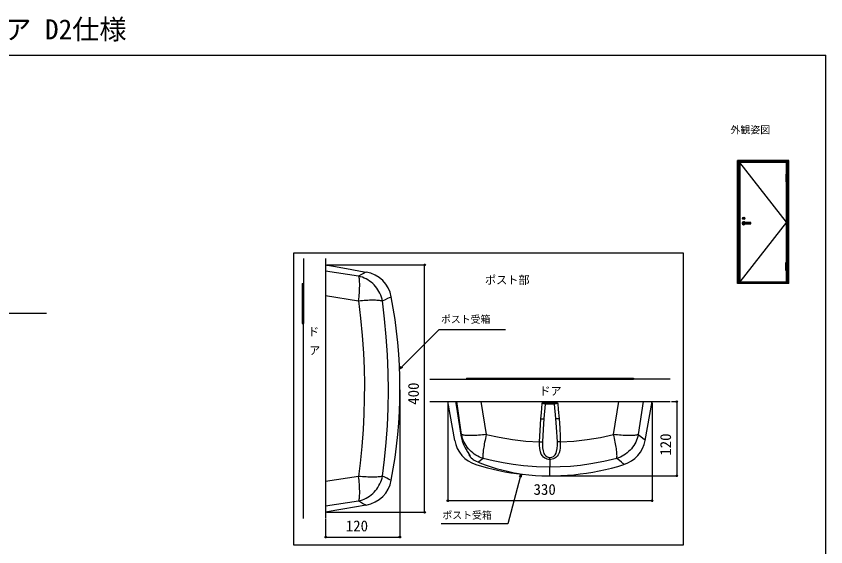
# Model space of a CAD drawing. Units: millimetres, scale not verified, with parts at other scales. Extents: x -525 to 525, y -783 to 779.
# Drawn here: x -129 to 525, y 350 to 779 of the extents above; entities that cross this region are included whole.
import ezdxf
from ezdxf.enums import TextEntityAlignment as Align

# ---------------------------------------------------------------- set-up
doc = ezdxf.new("R2010")
doc.units = ezdxf.units.MM
doc.header["$LTSCALE"] = 4
for name, color, linetype in [('0-1_USER1', 3, 'Continuous'), ('0-3_YKK_12', 2, 'Continuous'), ('0-4_YKK_13', 4, 'Continuous'), ('0-5_YKK_A1', 4, 'Continuous'), ('0-6_YKK_D', 6, 'Continuous'), ('0-7_YKK_ZWAK', 7, 'Continuous')]:
    doc.layers.add(name, color=color, linetype=linetype)
doc.styles.add('ＭＳ ゴシック', font='')
doc.styles.get('ＭＳ ゴシック').set_extended_font_data('MS Gothic')

msp = doc.modelspace()

# ---------------------------------------------------------------- linework, layer by layer
at = {"layer": '0-3_YKK_12'}
msp.add_lwpolyline([(94.738, 351.637), (410, 351.637), (410, 587.2), (94.738, 587.2)], close=True, dxfattribs=at)
at = {"layer": '0-4_YKK_13'}
for p, q in [((102.746, 582.842), (102.746, 562.842)), ((120.746, 582.842), (120.746, 372.842)), ((120.746, 577.842), (121.832, 577.651)), ((121.832, 577.651), (121.832, 577.586)), ((147.359, 568.632), (120.746, 572.615)), ((101.746, 562.842), (102.746, 562.842)), ((102.746, 562.842), (102.746, 530.342)), ((101.746, 555.342), (102.746, 555.342)), ((120.746, 553.053), (147.359, 548.808)), ((120.746, 553.053), (120.746, 402.632)), ((101.746, 537.842), (102.746, 537.842)), ((102.746, 372.842), (102.746, 530.342)), ((204.834, 485.318), (234.529, 485.318)), ((247.029, 486.318), (247.029, 485.318)), ((357.029, 486.318), (357.029, 485.318)), ((369.529, 486.318), (369.529, 485.318)), ((399.224, 485.318), (369.529, 485.318)), ((204.834, 467.318), (399.224, 467.318)), ((225.053, 435.993), (219.529, 467.318)), ((225.766, 467.318), (226.663, 467.318)), ((230.644, 440.705), (226.663, 467.318)), ((246.268, 467.318), (250.574, 440.705)), ((295.792, 466.231), (308.266, 466.231)), ((296.402, 465.828), (295.798, 466.227)), ((298.239, 465.362), (297.215, 453.654)), ((297.476, 465.495), (297.459, 465.411)), ((297.672, 465.407), (297.459, 465.411)), ((297.501, 465.572), (297.476, 465.495)), ((298.096, 465.389), (297.672, 465.407)), ((298.239, 465.362), (298.096, 465.389)), ((305.819, 465.362), (298.239, 465.362)), ((306.913, 465.818), (305.779, 465.818)), ((306.843, 453.654), (305.819, 465.362)), ((306.261, 465.818), (306.32, 465.811)), ((306.431, 465.753), (306.48, 465.703)), ((306.48, 465.703), (306.522, 465.643)), ((306.522, 465.643), (306.557, 465.572)), ((306.557, 465.572), (306.582, 465.495)), ((306.582, 465.495), (306.598, 465.411)), ((307.008, 465.5), (306.598, 465.411)), ((307.656, 465.828), (307.008, 465.5)), ((308.26, 466.227), (307.656, 465.828)), ((353.484, 440.705), (357.79, 467.318)), ((377.395, 467.318), (373.414, 440.705)), ((379.005, 435.993), (384.529, 467.318)), ((229.982, 440.188), (230.644, 440.705)), ((237.029, 423.935), (237.029, 423.971)), ((237.326, 423.384), (237.326, 423.348)), ((302.029, 420.552), (302.029, 422.162)), ((302.029, 420.552), (302.029, 414.266)), ((302.029, 407.374), (302.029, 414.266)), ((147.359, 406.876), (120.746, 402.632)), ((120.746, 383.07), (147.359, 387.052)), ((121.832, 378.034), (120.746, 377.842)), ((121.832, 378.099), (121.832, 378.034))]:
    msp.add_line(p, q, dxfattribs=at)
for points in [[(121.832, 577.586), (122.246, 577.512), (127.149, 576.638), (134.626, 575.303), (141.827, 574.02), (149.044, 572.737), (153.618, 571.927)], [(153.37, 571.971), (152.654, 571.59), (151.422, 570.905), (149.656, 569.914), (147.359, 568.632)], [(101.746, 562.842), (101.746, 530.342), (102.746, 530.342)], [(147.359, 548.808), (147.545, 550.411), (147.711, 551.987), (147.857, 553.53), (147.981, 555.033), (148.083, 556.488), (148.163, 557.891), (148.221, 559.234), (148.255, 560.512), (148.267, 561.718), (148.255, 562.849), (148.221, 563.898), (148.163, 564.862), (148.083, 565.736), (147.981, 566.515), (147.857, 567.197), (147.711, 567.779), (147.545, 568.258), (147.359, 568.632)], [(166.709, 548.607), (166.335, 550.208), (165.86, 551.784), (165.285, 553.328), (164.614, 554.833), (163.849, 556.293), (162.994, 557.7), (162.052, 559.05), (161.027, 560.337), (159.923, 561.554), (158.747, 562.696), (157.502, 563.759), (156.194, 564.738), (154.829, 565.628), (153.412, 566.426), (151.95, 567.128), (150.45, 567.732), (148.917, 568.234), (147.359, 568.632)], [(166.709, 548.607), (169.173, 549.805), (171.116, 550.764), (172.251, 551.328), (173.076, 551.737), (173.594, 551.987), (173.797, 552.073)], [(147.359, 548.808), (148.922, 548.959), (150.461, 549.09), (151.969, 549.201), (153.44, 549.293), (154.867, 549.364), (156.246, 549.414), (157.569, 549.444), (158.832, 549.453), (160.029, 549.44), (161.155, 549.407), (162.206, 549.352), (163.177, 549.277), (164.065, 549.182), (164.865, 549.067), (165.574, 548.932), (166.189, 548.779), (166.709, 548.607)], [(147.359, 548.808), (148.96, 534.759), (150.262, 520.615), (151.238, 506.409), (151.779, 494.119), (152.021, 481.795), (151.964, 469.461), (151.614, 457.143), (150.971, 444.864), (149.93, 431.135), (148.593, 417.477), (147.359, 406.876)], [(166.709, 407.077), (168.297, 420.572), (169.61, 434.163), (170.627, 447.921), (171.297, 461.731), (171.571, 476.166), (171.394, 490.612), (170.789, 505.026), (169.77, 519.641), (168.398, 534.182), (166.709, 548.607)], [(234.529, 486.318), (369.529, 486.318), (369.529, 485.318)], [(234.529, 486.318), (234.529, 485.318), (369.529, 485.318)], [(225.766, 467.318), (227.018, 459.224), (229.979, 440.206)], [(225.777, 467.318), (226.004, 465.849), (226.914, 459.973), (229.982, 440.188)], [(250.574, 440.705), (261.103, 438.439), (271.792, 436.679), (282.677, 435.425), (293.658, 434.694), (294.011, 444.07), (294.663, 453.438), (295.096, 458.341), (295.756, 465.818), (295.792, 466.231)], [(297.145, 465.818), (296.704, 465.884), (295.957, 466.158), (295.799, 466.229), (295.792, 466.231)], [(297.459, 465.411), (297.049, 465.5), (296.402, 465.828)], [(305.779, 465.818), (298.279, 465.818), (297.145, 465.818)], [(297.578, 465.703), (297.536, 465.643), (297.501, 465.572)], [(297.68, 465.789), (297.626, 465.753), (297.578, 465.703)], [(297.796, 465.818), (297.737, 465.811), (297.68, 465.789)], [(306.598, 465.411), (306.102, 465.397), (305.848, 465.375), (305.819, 465.362)], [(306.32, 465.811), (306.377, 465.789), (306.431, 465.753)], [(308.266, 466.231), (308.259, 466.229), (308.101, 466.158), (307.354, 465.884), (306.913, 465.818)], [(308.266, 466.231), (308.302, 465.818), (308.735, 460.914), (309.395, 453.438), (309.925, 446.237), (310.271, 439.02), (310.4, 434.694), (321.214, 435.41), (331.999, 436.642), (342.79, 438.407), (353.484, 440.705)], [(294.663, 453.438), (295.153, 453.402), (295.626, 453.386), (296.064, 453.388), (296.45, 453.408), (296.769, 453.447), (297.008, 453.503), (297.159, 453.572), (297.215, 453.654)], [(297.215, 453.654), (296.553, 444.887), (296.04, 434.91)], [(308.018, 434.91), (307.387, 446.666), (306.843, 453.654)], [(309.395, 453.438), (308.905, 453.402), (308.432, 453.386), (307.994, 453.388), (307.608, 453.408), (307.289, 453.447), (307.05, 453.503), (306.899, 453.572), (306.843, 453.654)], [(229.982, 440.188), (230.249, 438.728), (231.087, 435.6)], [(248.086, 421.355), (246.57, 421.874), (245.088, 422.49), (243.647, 423.199), (242.253, 423.999), (240.911, 424.886), (239.627, 425.858), (238.406, 426.909), (237.254, 428.035), (236.175, 429.232), (235.174, 430.495), (234.254, 431.818), (233.42, 433.196), (232.676, 434.624), (232.023, 436.095), (231.465, 437.603), (231.005, 439.142), (230.644, 440.705)], [(250.574, 440.705), (248.969, 440.519), (247.391, 440.353), (245.845, 440.207), (244.339, 440.083), (242.879, 439.981), (241.471, 439.9), (240.123, 439.843), (238.84, 439.808), (237.627, 439.797), (236.49, 439.808), (235.433, 439.843), (234.463, 439.9), (233.582, 439.981), (232.794, 440.083), (232.104, 440.207), (231.514, 440.353), (231.026, 440.519), (230.644, 440.705)], [(250.574, 440.705), (250.216, 439.147), (249.878, 437.614), (249.562, 436.113), (249.269, 434.652), (249, 433.235), (248.756, 431.87), (248.54, 430.562), (248.35, 429.317), (248.189, 428.14), (248.057, 427.037), (247.954, 426.012), (247.882, 425.07), (247.84, 424.215), (247.828, 423.45), (247.847, 422.779), (247.897, 422.204), (247.976, 421.729), (248.086, 421.355)], [(373.414, 440.705), (373.032, 440.519), (372.544, 440.353), (371.954, 440.207), (371.264, 440.083), (370.476, 439.981), (369.595, 439.9), (368.624, 439.843), (367.568, 439.808), (366.431, 439.797), (365.218, 439.808), (363.935, 439.843), (362.586, 439.9), (361.179, 439.981), (359.719, 440.083), (358.213, 440.207), (356.667, 440.353), (355.088, 440.519), (353.484, 440.705)], [(355.972, 421.355), (356.082, 421.729), (356.161, 422.204), (356.211, 422.779), (356.23, 423.45), (356.218, 424.215), (356.176, 425.07), (356.103, 426.012), (356.001, 427.037), (355.869, 428.14), (355.708, 429.317), (355.518, 430.562), (355.302, 431.87), (355.058, 433.235), (354.789, 434.652), (354.496, 436.113), (354.18, 437.614), (353.842, 439.147), (353.484, 440.705)], [(373.414, 440.705), (373.053, 439.142), (372.593, 437.603), (372.035, 436.095), (371.382, 434.624), (370.638, 433.196), (369.804, 431.818), (368.884, 430.495), (367.883, 429.232), (366.804, 428.035), (365.651, 426.909), (364.431, 425.858), (363.147, 424.886), (361.805, 423.999), (360.411, 423.199), (358.97, 422.49), (357.488, 421.874), (355.972, 421.355)], [(373.414, 440.705), (375.432, 439.104), (377, 437.802), (378.117, 436.826), (378.72, 436.285), (378.991, 436.043), (378.972, 436.061)], [(231.087, 435.6), (232.186, 432.729), (233.498, 430.055), (234.381, 428.506), (234.819, 427.788), (235.234, 427.126), (236.052, 425.857), (236.823, 424.619), (237.267, 423.696), (237.326, 423.384)], [(293.658, 434.694), (294.035, 434.689), (294.405, 434.693), (294.759, 434.708), (295.09, 434.732), (295.39, 434.765), (295.652, 434.807), (295.87, 434.855), (296.04, 434.91)], [(302.029, 420.552), (300.884, 420.635), (299.779, 420.868), (298.755, 421.239), (297.826, 421.735), (296.8, 422.526), (295.951, 423.46), (295.047, 424.954), (294.416, 426.614), (293.871, 429.29), (293.66, 432.14), (293.658, 434.694)], [(296.04, 434.91), (295.992, 432.392), (296.108, 429.919), (296.479, 427.556), (297.195, 425.447), (297.749, 424.486), (298.463, 423.632), (299.776, 422.696), (300.567, 422.384), (301.416, 422.203), (302.029, 422.162)], [(302.029, 422.162), (303.58, 422.411), (304.924, 423.077), (305.657, 423.696), (306.263, 424.42), (306.952, 425.638), (307.429, 426.971), (307.896, 429.436), (308.054, 432.024), (308.018, 434.91)], [(310.4, 434.694), (310.405, 432.286), (310.263, 429.939), (309.918, 427.704), (309.422, 425.942), (308.679, 424.321), (307.899, 423.201), (306.916, 422.227), (306.009, 421.601), (304.98, 421.104), (303.836, 420.756), (302.622, 420.575), (302.029, 420.552)], [(310.4, 434.694), (310.023, 434.689), (309.653, 434.693), (309.299, 434.708), (308.968, 434.732), (308.668, 434.765), (308.406, 434.807), (308.188, 434.855), (308.018, 434.91)], [(235.191, 427.128), (235.705, 426.289), (236.159, 425.539), (236.526, 424.906), (236.767, 424.452), (236.911, 424.133), (236.971, 423.954)], [(235.659, 426.412), (236.145, 425.649), (236.538, 425.008), (236.782, 424.573), (236.95, 424.216), (237.013, 424.025), (237.022, 423.975)], [(237.326, 423.384), (237.26, 423.439), (237.201, 423.501), (237.15, 423.569), (237.107, 423.643), (237.073, 423.721), (237.049, 423.803), (237.034, 423.886), (237.029, 423.971)], [(237.326, 423.348), (237.261, 423.403), (237.202, 423.465), (237.15, 423.533), (237.107, 423.607), (237.073, 423.685), (237.049, 423.767), (237.034, 423.851), (237.029, 423.935)], [(237.04, 423.93), (237.037, 423.803), (237.104, 423.516), (237.256, 423.182), (237.577, 422.702), (238.067, 422.14), (238.682, 421.554), (239.424, 420.951), (240.292, 420.343), (240.683, 420.108)], [(237.326, 423.348), (237.45, 422.984), (237.809, 422.469), (238.352, 421.884), (239.084, 421.234), (239.846, 420.657), (240.731, 420.078)], [(240.731, 420.078), (241.792, 419.47), (244.21, 418.338)], [(248.086, 421.355), (245.976, 419.768), (244.347, 418.453), (244.21, 418.338)], [(302.029, 414.266), (291.283, 414.589), (280.54, 415.44), (272.359, 416.449), (264.232, 417.767), (256.117, 419.406), (248.086, 421.355)], [(355.972, 421.355), (345.559, 418.891), (335.012, 416.948), (326.851, 415.813), (318.644, 414.988), (310.345, 414.47), (302.029, 414.266)], [(361.847, 416.514), (361.693, 416.669), (361.052, 417.275), (359.897, 418.293), (358.209, 419.666), (355.972, 421.355)], [(244.21, 418.338), (245.307, 417.902), (249.716, 416.241), (258.632, 413.33), (267.644, 410.986), (271.026, 410.259)], [(166.709, 407.077), (166.189, 406.905), (165.574, 406.752), (164.865, 406.617), (164.065, 406.502), (163.177, 406.407), (162.206, 406.332), (161.155, 406.278), (160.029, 406.244), (158.832, 406.232), (157.569, 406.24), (156.246, 406.27), (154.867, 406.32), (153.44, 406.392), (151.969, 406.483), (150.461, 406.595), (148.922, 406.726), (147.359, 406.876)], [(147.359, 387.052), (148.917, 387.451), (150.45, 387.953), (151.95, 388.556), (153.412, 389.258), (154.829, 390.056), (156.194, 390.947), (157.502, 391.925), (158.747, 392.988), (159.923, 394.131), (161.027, 395.348), (162.052, 396.634), (162.994, 397.984), (163.849, 399.392), (164.614, 400.851), (165.285, 402.356), (165.86, 403.9), (166.335, 405.476), (166.709, 407.077)], [(147.359, 387.052), (147.545, 387.426), (147.711, 387.905), (147.857, 388.487), (147.981, 389.169), (148.083, 389.949), (148.163, 390.822), (148.221, 391.786), (148.255, 392.835), (148.267, 393.966), (148.255, 395.173), (148.221, 396.45), (148.163, 397.794), (148.083, 399.196), (147.981, 400.652), (147.857, 402.154), (147.711, 403.697), (147.545, 405.273), (147.359, 406.876)], [(173.797, 403.611), (173.475, 403.753), (172.624, 404.171), (171.614, 404.673), (170.296, 405.326), (168.658, 406.131), (166.709, 407.077)], [(271.026, 410.259), (273.105, 409.844), (274.966, 409.482), (276.572, 409.177), (277.902, 408.929), (278.946, 408.739), (279.681, 408.606), (280.092, 408.532), (280.169, 408.518)], [(147.359, 387.052), (149.625, 385.788), (151.385, 384.801), (152.639, 384.103), (153.37, 383.714)], [(153.623, 383.759), (143.994, 382.05), (134.626, 380.381), (129.723, 379.506), (122.246, 378.172), (121.832, 378.099)]]:
    msp.add_lwpolyline(points, dxfattribs=at)
for centre, radius, start, end in [((121.746, 577.158), 0.5, 52.77347, 80), ((149.255, 547.31), 25, 10.6756, 79.94937), ((-219.254, 477.842), 400, 349.32441, 10.6756), ((298.737, 465.318), 0.5, 90, 175), ((305.321, 465.318), 0.5, 5, 90), ((249.673, 440.334), 25, 190.00001, 252.59173), ((354.385, 440.334), 25, 287.40827, 349.99999), ((302.029, 607.318), 200, 252.59173, 263.64237), ((302.029, 607.318), 200, 263.64237, 287.40827), ((280.279, 409.259), 0.75, 259.87432, 260.15345), ((149.255, 408.374), 25, 280.06187, 349.32441), ((121.746, 378.526), 0.5, 280, 307.5988)]:
    msp.add_arc(centre, radius, start, end, dxfattribs=at)
at = {"layer": '0-5_YKK_A1'}
for p, q in [((453.65, 562.775), (453.65, 662.2)), ((495, 662.2), (453.65, 662.2)), ((453.65, 662.01), (455.15, 662.01)), ((454.65, 562.965), (454.65, 662.01)), ((455.15, 562.775), (455.15, 662.2)), ((493.5, 662.108), (455.15, 662.108)), ((493.5, 661.7), (455.15, 661.7)), ((493.5, 661.55), (455.15, 661.55)), ((493.5, 651.125), (493.5, 662.2)), ((495, 662.01), (493.5, 662.01)), ((494, 562.965), (494, 662.01)), ((495, 562.775), (495, 662.2)), ((493.5, 660.7), (455.15, 660.7)), ((493.25, 612.2), (455.45, 660.45)), ((493.25, 651.125), (493.25, 660.45)), ((493.675, 651.125), (492.775, 651.125)), ((492.775, 651.125), (492.775, 644.775)), ((492.775, 647.95), (493.675, 647.95)), ((493.675, 651.125), (493.675, 644.775)), ((493.675, 644.775), (492.775, 644.775)), ((493.25, 579.625), (493.25, 644.775)), ((493.5, 579.625), (493.5, 644.775)), ((458.545, 615.169), (458.585, 615.272)), ((458.545, 615.09), (458.545, 615.169)), ((458.57, 615.125), (458.58, 615.135)), ((458.57, 615.084), (458.57, 615.125)), ((458.58, 615.135), (458.585, 615.14)), ((458.585, 615.819), (458.585, 615.14)), ((458.585, 615.14), (458.589, 615.144)), ((458.589, 615.552), (458.589, 615.144)), ((458.711, 615.144), (458.711, 615.552)), ((458.711, 615.144), (458.715, 615.14)), ((458.715, 615.14), (458.715, 615.819)), ((458.755, 615.731), (458.715, 615.628)), ((458.715, 615.272), (458.755, 615.169)), ((458.715, 615.14), (458.72, 615.135)), ((458.73, 615.125), (458.72, 615.135)), ((458.73, 615.084), (458.73, 615.125)), ((458.755, 615.81), (458.755, 615.731)), ((458.755, 615.169), (458.755, 615.09)), ((493.25, 612.2), (455.45, 563.95)), ((457.254, 611.45), (464.725, 611.45)), ((459.563, 615.086), (459.563, 615.086)), ((493.675, 579.625), (492.775, 579.625)), ((492.775, 573.275), (492.775, 579.625)), ((492.775, 576.45), (493.675, 576.45)), ((493.675, 573.275), (493.675, 579.625)), ((493.675, 573.275), (492.775, 573.275)), ((493.25, 563.95), (493.25, 573.275)), ((493.5, 562.775), (493.5, 573.275)), ((453.65, 562.965), (455.15, 562.965)), ((495, 562.775), (453.65, 562.775)), ((454.7, 566.05), (454.7, 563.55)), ((493.5, 563.55), (455.15, 563.55)), ((493.5, 562.965), (495, 562.965))]:
    msp.add_line(p, q, dxfattribs=at)
for points in [[(493.25, 660.45), (455.45, 660.45), (455.45, 563.95), (493.25, 563.95)], [(458.585, 615.628), (458.545, 615.731), (458.545, 615.81)]]:
    msp.add_lwpolyline(points, dxfattribs=at)
for radius in [1, 0.803, 0.385]:
    msp.add_circle((458.65, 615.45), radius, dxfattribs=at)
for centre, radius, start, end in [((458.65, 615.45), 0.375, 99.98168, 257.68223), ((458.65, 615.45), 0.35, 107.4576, 252.5424), ((458.65, 615.45), 0.3, 110.48732, 249.51268), ((458.65, 615.45), 0.375, 80.01832, 99.98168), ((458.65, 615.232), 0.325, 79.13699, 100.86301), ((458.65, 615.45), 0.375, 282.31777, 80.01832), ((458.65, 615.45), 0.35, 287.4576, 72.5424), ((458.65, 615.45), 0.3, 290.48732, 69.51268), ((458.65, 611.45), 1.25, 26.15034, 333.84966), ((458.65, 611.45), 0.575, 87.51281, 180), ((458.65, 611.45), 0.575, 180, 272.48719), ((458.563, 611.45), 0.362, 97.96148, 180), ((458.563, 611.45), 0.362, 180, 262.03852), ((461.975, 587.05), 25, 92.5392, 97.96148), ((461.975, 635.85), 25, 262.03852, 267.4608), ((459.76, 637.001), 25, 267.51281, 272.5392), ((459.76, 585.899), 25, 87.4608, 92.48719), ((461.975, 587.05), 25, 90, 92.5392), ((461.975, 635.85), 25, 267.4608, 270), ((461.975, 587.05), 25, 85.14161, 90), ((461.975, 635.85), 25, 270, 274.85839), ((463.756, 609.989), 2, 72.87716, 80.32064), ((464.089, 611.93), 0.03, 80.28404, 85.14452), ((463.756, 612.911), 2, 279.67936, 287.12284), ((464.089, 610.97), 0.03, 274.85548, 279.71596), ((460.125, 611.45), 4, 0, 6.81997), ((460.125, 611.45), 4, 353.18003, 0), ((460.37, 611.45), 4, 0, 6.45945), ((460.37, 611.45), 4, 353.54055, 0)]:
    msp.add_arc(centre, radius, start, end, dxfattribs=at)
at = {"layer": '0-6_YKK_D'}
for p, q in [((121.746, 577.842), (201.746, 577.842)), ((200.746, 377.842), (200.746, 577.842)), ((180.746, 476.842), (180.746, 356.842)), ((219.529, 466.318), (219.529, 386.318)), ((384.529, 466.318), (384.529, 386.318)), ((400.224, 467.318), (405.529, 467.318)), ((404.529, 467.318), (404.529, 407.318)), ((303.029, 407.318), (405.529, 407.318)), ((219.529, 387.318), (384.529, 387.318)), ((121.746, 377.842), (201.746, 377.842)), ((120.746, 372.415), (120.746, 356.842)), ((120.746, 357.842), (180.746, 357.842))]:
    msp.add_line(p, q, dxfattribs=at)
for points in [[(-257.998, 506.645), (-256.195, 508.448), (-225.93, 538.713), (-105.015, 538.713)], [(180.44, 493.482), (182.243, 495.285), (212.508, 525.551), (266.194, 525.551)], [(182.726, 494.802), (180.44, 493.482), (181.76, 495.769)], [(278.668, 408.789), (278.008, 406.326), (267.876, 368.51), (214.19, 368.51)], [(277.348, 406.503), (278.668, 408.789), (278.668, 406.149)]]:
    msp.add_lwpolyline(points, dxfattribs=at)
for centre in [(200.746, 577.842), (404.529, 467.318), (404.529, 407.318), (219.529, 387.318), (384.529, 387.318), (200.746, 377.842), (120.746, 357.842), (180.746, 357.842)]:
    msp.add_circle(centre, 0.637, dxfattribs=at)
at = {"layer": '0-7_YKK_ZWAK'}
msp.add_line((-525, 747.2), (525, 747.2), dxfattribs=at)
msp.add_lwpolyline([(-525, -782.8), (525, -782.8), (525, 747.2)], dxfattribs=at)

# ---------------------------------------------------------------- texts
at = {"layer": '0-1_USER1', "style": 'ＭＳ ゴシック'}
for s, height, p in [('防火ドアG シリーズ アパート用玄関ドア D2仕様', 16.13, (-524, 755.2)), ('外観姿図', 5.865, (448, 682.2)), ('ポスト部', 6.598, (249.54, 560.257)), ('ド', 6.598, (106.466, 518.512)), ('ア', 6.598, (107.386, 503.308)), ('ドア', 6.598, (293.466, 470.512))]:
    msp.add_text(s, height=height, dxfattribs=at).set_placement(p, align=Align.BOTTOM_LEFT)
at = {"layer": '0-6_YKK_D', "style": 'ＭＳ ゴシック'}
for s, height, p in [('ポスト受箱', 5.865, (213.924, 529.075)), ('330', 8.798, (288.802, 389.318)), ('ポスト受箱', 5.865, (215.094, 370.843)), ('120', 8.798, (137.041, 359.842))]:
    msp.add_text(s, height=height, dxfattribs=at).set_placement(p, align=Align.BOTTOM_LEFT)
for s, p in [('400', (198.746, 464.751)), ('120', (402.529, 423.614))]:
    msp.add_text(s, height=8.798, rotation=90, dxfattribs=at).set_placement(p, align=Align.BOTTOM_LEFT)

doc.saveas('drawing.dxf')
